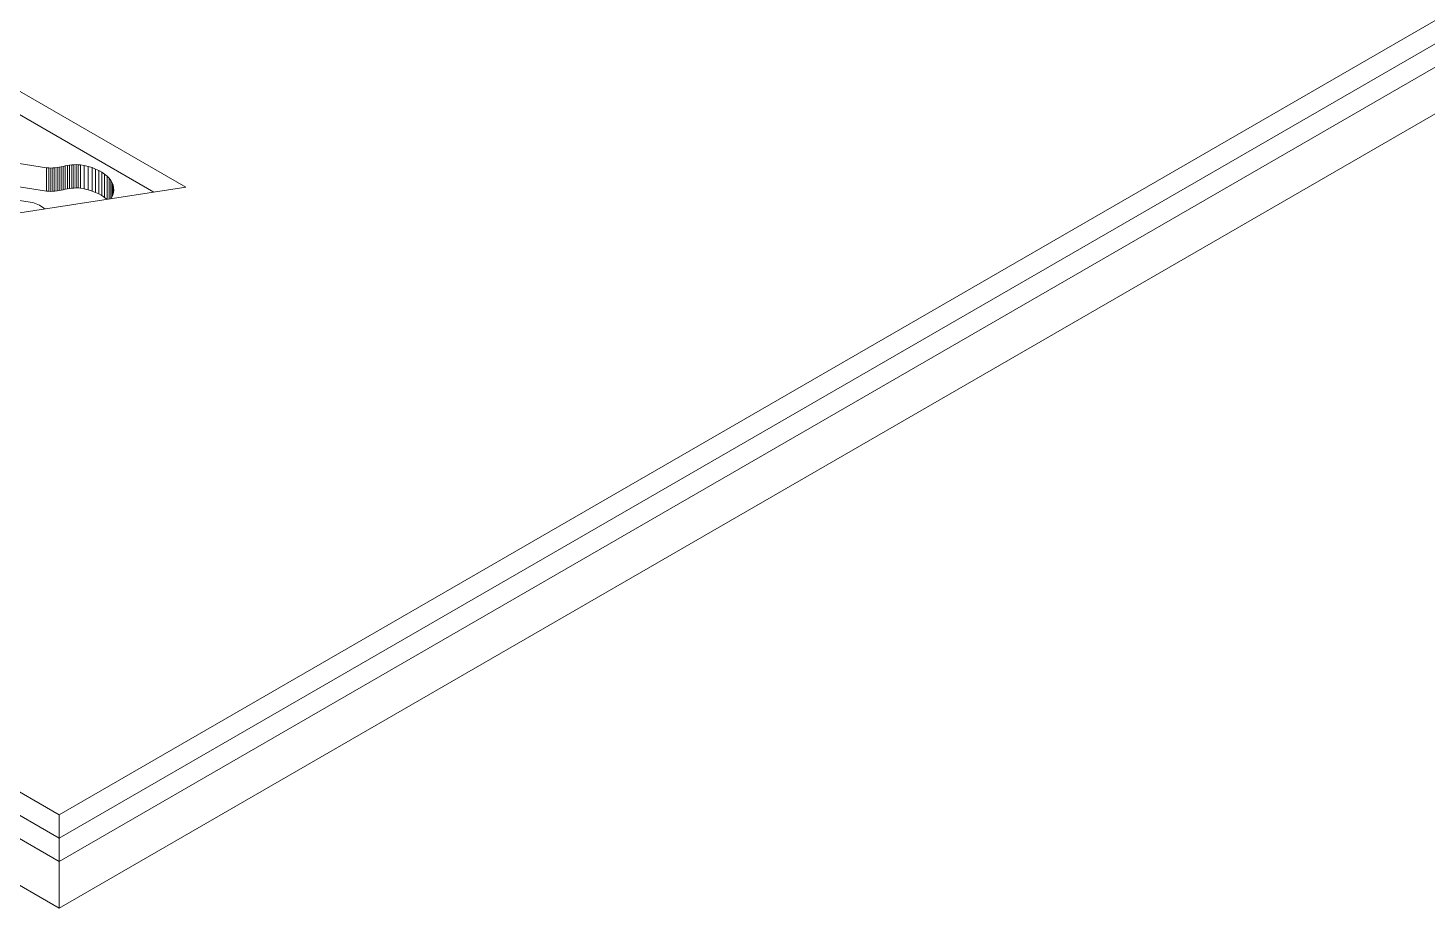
# Model space of a CAD drawing. Header units: inches. Extents: x 2.5 to 18.9, y 2.6 to 12.3.
# Drawn here: x 11.999 to 15.061, y 2.599 to 4.526 of the extents above; entities that cross this region are included whole.
import ezdxf

# ---------------------------------------------------------------- set-up
doc = ezdxf.new("R2010")
doc.units = ezdxf.units.IN
doc.header["$MEASUREMENT"] = 0

# ---------------------------------------------------------------- blocks, each defined once
blk = doc.blocks.new('A$C39963D99')
at = {"color": 0, "linetype": 'Continuous', "lineweight": 0, "extrusion": (3.33067e-16, 0.816497, 0.57735)}
for p, q in [((15.2028, -7.7975), (22.0617, -3.8375)), ((15.2028, -7.8486), (22.0617, -3.8886)), ((22.0617, -3.8886), (15.2028, -7.8486)), ((22.0617, -3.9396), (15.2028, -7.8996)), ((15.2028, -7.8996), (22.0617, -3.9396)), ((22.0617, -4.0417), (15.2028, -8.0017)), ((14.6341, -5.9353), (15.4798, -6.4235)), ((15.4101, -6.4343), (14.6341, -5.9863)), ((14.8722, -6.3342), (15.1749, -6.381)), ((15.1749, -6.4321), (14.8722, -6.3852)), ((15.1749, -6.4321), (15.1749, -6.381)), ((15.1749, -6.381), (15.1799, -6.3816)), ((15.1799, -6.4326), (15.1799, -6.3816)), ((15.1799, -6.3816), (15.1844, -6.3817)), ((15.1844, -6.3817), (15.189, -6.3816)), ((15.1844, -6.4328), (15.1844, -6.3817)), ((15.189, -6.3816), (15.1935, -6.3812)), ((15.189, -6.4326), (15.189, -6.3816)), ((15.1935, -6.3812), (15.198, -6.3806)), ((15.1935, -6.4322), (15.1935, -6.3812)), ((15.198, -6.3806), (15.2025, -6.3798)), ((15.198, -6.4316), (15.198, -6.3806)), ((15.2025, -6.3798), (15.2071, -6.379)), ((15.2025, -6.4309), (15.2025, -6.3798)), ((15.2071, -6.379), (15.2116, -6.3781)), ((15.2071, -6.43), (15.2071, -6.379)), ((15.2116, -6.3781), (15.2162, -6.3772)), ((15.2116, -6.4291), (15.2116, -6.3781)), ((15.2162, -6.3772), (15.2208, -6.3763)), ((15.2162, -6.4282), (15.2162, -6.3772)), ((15.2208, -6.3763), (15.2254, -6.3755)), ((15.2208, -6.4273), (15.2208, -6.3763)), ((15.2254, -6.3755), (15.2301, -6.3749)), ((15.2254, -6.4265), (15.2254, -6.3755)), ((15.2301, -6.3749), (15.2348, -6.3745)), ((15.2301, -6.4259), (15.2301, -6.3749)), ((15.2348, -6.3745), (15.2396, -6.3743)), ((15.2348, -6.4255), (15.2348, -6.3745)), ((15.2396, -6.4253), (15.2396, -6.3743)), ((15.2396, -6.3743), (15.2443, -6.3744)), ((15.2443, -6.4254), (15.2443, -6.3744)), ((15.2443, -6.3744), (15.2492, -6.3749)), ((15.2492, -6.4259), (15.2492, -6.3749)), ((15.2492, -6.3749), (15.2574, -6.3763)), ((15.2574, -6.4273), (15.2574, -6.3763)), ((15.2574, -6.3763), (15.2664, -6.3784)), ((15.2664, -6.4294), (15.2664, -6.3784)), ((15.2664, -6.3784), (15.2747, -6.3809)), ((15.2747, -6.432), (15.2747, -6.3809)), ((15.2747, -6.3809), (15.2826, -6.3839)), ((15.2826, -6.435), (15.2826, -6.3839)), ((15.2826, -6.3839), (15.2898, -6.3873)), ((15.2898, -6.4383), (15.2898, -6.3873)), ((15.2898, -6.3873), (15.2964, -6.391)), ((15.2964, -6.4421), (15.2964, -6.391)), ((15.2964, -6.391), (15.3023, -6.3951)), ((15.3023, -6.4461), (15.3023, -6.3951)), ((15.3023, -6.3951), (15.3075, -6.3994)), ((15.3075, -6.4502), (15.3075, -6.3994)), ((15.3075, -6.3994), (15.312, -6.404)), ((15.4798, -6.4235), (14.3247, -6.6022)), ((15.1395, -6.4562), (14.8371, -6.4094)), ((15.2071, -6.43), (15.2025, -6.4309)), ((15.2116, -6.4291), (15.2071, -6.43)), ((15.2162, -6.4282), (15.2116, -6.4291)), ((15.2208, -6.4273), (15.2162, -6.4282)), ((15.2254, -6.4265), (15.2208, -6.4273)), ((15.2301, -6.4259), (15.2254, -6.4265)), ((15.2348, -6.4255), (15.2301, -6.4259)), ((15.2396, -6.4253), (15.2348, -6.4255)), ((15.2443, -6.4254), (15.2396, -6.4253)), ((15.2492, -6.4259), (15.2443, -6.4254)), ((15.2574, -6.4273), (15.2492, -6.4259)), ((15.2664, -6.4294), (15.2574, -6.4273)), ((15.2747, -6.432), (15.2664, -6.4294)), ((15.312, -6.4495), (15.312, -6.404)), ((15.312, -6.404), (15.3157, -6.4089)), ((15.3157, -6.4489), (15.3157, -6.4089)), ((15.3157, -6.4089), (15.3187, -6.4139)), ((15.3187, -6.4441), (15.3187, -6.4139)), ((15.3187, -6.4139), (15.3208, -6.4191)), ((15.3208, -6.4387), (15.3208, -6.4191)), ((15.3208, -6.4191), (15.322, -6.4244)), ((15.3223, -6.4299), (15.3217, -6.4353)), ((15.322, -6.4329), (15.322, -6.4244)), ((15.322, -6.4244), (15.3223, -6.4299)), ((15.1449, -6.4573), (15.1395, -6.4562)), ((15.149, -6.4584), (15.1449, -6.4573)), ((15.1527, -6.4599), (15.149, -6.4584)), ((15.1563, -6.4615), (15.1527, -6.4599)), ((15.1799, -6.4326), (15.1749, -6.4321)), ((15.1844, -6.4328), (15.1799, -6.4326)), ((15.189, -6.4326), (15.1844, -6.4328)), ((15.1935, -6.4322), (15.189, -6.4326)), ((15.198, -6.4316), (15.1935, -6.4322)), ((15.2025, -6.4309), (15.198, -6.4316)), ((15.2826, -6.435), (15.2747, -6.432)), ((15.2898, -6.4383), (15.2826, -6.435)), ((15.2964, -6.4421), (15.2898, -6.4383)), ((15.3023, -6.4461), (15.2964, -6.4421)), ((15.3072, -6.4502), (15.3023, -6.4461)), ((15.3176, -6.4463), (15.316, -6.4488)), ((15.3202, -6.4409), (15.3176, -6.4463)), ((15.3217, -6.4353), (15.3202, -6.4409)), ((15.1597, -6.4633), (15.1563, -6.4615)), ((15.1629, -6.4653), (15.1597, -6.4633)), ((15.1661, -6.4673), (15.1629, -6.4653)), ((15.1693, -6.4694), (15.1661, -6.4673)), ((15.1718, -6.4711), (15.1693, -6.4694)), ((14.531, -7.4097), (15.2028, -7.7975)), ((14.531, -7.4607), (15.2028, -7.8486)), ((15.2028, -7.8486), (14.531, -7.4607)), ((15.2028, -7.8996), (14.531, -7.5118)), ((14.531, -7.5118), (15.2028, -7.8996)), ((15.2028, -8.0017), (14.531, -7.6138)), ((15.2028, -7.8486), (15.2028, -7.7975)), ((15.2028, -7.8996), (15.2028, -7.8486)), ((15.2028, -8.0017), (15.2028, -7.8996))]:
    blk.add_line(p, q, dxfattribs=at)

msp = doc.modelspace()

# ---------------------------------------------------------------- block references
msp.add_blockref('A$C39963D99', (-3.1356, 10.6011))

doc.saveas('drawing.dxf')
